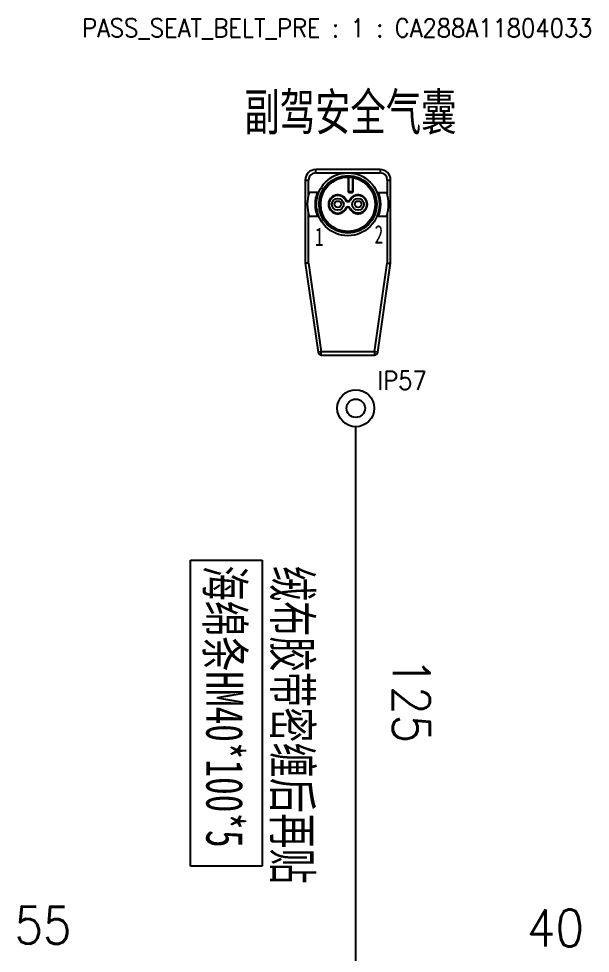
# Model space of a CAD drawing. Header units: inches. Extents: x 47316 to 59086, y 3141 to 11743.
# Drawn here: x 53680.5 to 53757.7, y 8627.2 to 8753.5 of the extents above; entities that cross this region are included whole.
import ezdxf

# ---------------------------------------------------------------- set-up
doc = ezdxf.new("R2010")
doc.units = ezdxf.units.IN
doc.header["$MEASUREMENT"] = 0
doc.layers.add('___SHELL', color=7, linetype='Continuous')
doc.styles.add('MtX_FangSong_GB2312', font='')
doc.styles.get("Standard").update_dxf_attribs({"font": ''})
doc.styles.get('MtX_FangSong_GB2312').set_extended_font_data('FangSong_GB2312')
doc.styles.get('Standard').set_extended_font_data('SimSun')
doc.linetypes.add('_VH_FOAM_COVERING_2', pattern='A,0.0001,[31,VeSys.shx,S=0.1,R=0,X=0,Y=0],-0.4,[31,VeSys.shx,S=0.1,R=180,X=0,Y=0],-0.0001', length=0.4002)
doc.linetypes.add('_VH_FULL_TAPE', pattern='A,0.0001,[30,VeSys.shx,S=0.1,R=0,X=0,Y=0],-0.8,[30,VeSys.shx,S=0.1,R=180,X=0,Y=0],-0.0001', length=0.8002)
doc.linetypes.add('_VH_OTCON', pattern='A,0.0001,[7,VeSys.shx,S=0.1,R=0,X=0,Y=0],-0.4,[7,VeSys.shx,S=0.1,R=0,X=0,Y=0],-0.4,["X",Standard,S=1,R=0,X=-0.5,Y=-0.5],-0.0001,[7,VeSys.shx,S=0.1,R=0,X=0,Y=0],-0.4', length=1.2002)

msp = doc.modelspace()

# ---------------------------------------------------------------- linework, layer by layer
at = {"color": 0, "linetype": '_VH_FOAM_COVERING_2', "lineweight": -2, "ltscale": 5}
msp.add_line((53726, 8625.7), (53726, 8698.36), dxfattribs=at)
at = {"color": 1}
for p, q in [((53703.67, 8680.32), (53713.35, 8680.32)), ((53703.67, 8638.97), (53703.67, 8680.32)), ((53713.35, 8680.32), (53713.35, 8638.97)), ((53713.35, 8638.97), (53703.67, 8638.97))]:
    msp.add_line(p, q, dxfattribs=at)
at = {"color": 0, "linetype": 'Continuous', "lineweight": -2}
for radius in [2.5, 1.25]:
    msp.add_circle((53726, 8700.86), radius, dxfattribs=at)
at = {"layer": '___SHELL', "color": 0, "linetype": 'Continuous', "lineweight": -2}
for p, q in [((53720.6, 8732.68), (53720.6, 8733.12)), ((53729.28, 8733.12), (53720.6, 8733.12)), ((53720.6, 8732.68), (53729.28, 8732.68)), ((53724.98, 8732.1), (53724.98, 8730.11)), ((53725.07, 8730.02), (53725.07, 8732.1)), ((53729.28, 8733.12), (53729.28, 8732.68)), ((53719.18, 8731.7), (53719.18, 8720.45)), ((53719.18, 8731.7), (53719.63, 8731.7)), ((53719.63, 8729.75), (53719.63, 8731.7)), ((53725.56, 8732.05), (53725.56, 8730.02)), ((53725.65, 8730.11), (53725.65, 8732.03)), ((53730.26, 8731.7), (53730.26, 8729.75)), ((53730.26, 8731.7), (53730.7, 8731.7)), ((53730.7, 8720.45), (53730.7, 8731.7)), ((53721, 8730.02), (53719.68, 8730.02)), ((53725.65, 8730.11), (53724.98, 8730.11)), ((53725.07, 8730.02), (53725.56, 8730.02)), ((53728.88, 8730.02), (53730.2, 8730.02)), ((53724.6, 8728.99), (53724.68, 8729.04)), ((53725.2, 8729.04), (53725.28, 8728.99)), ((53719.63, 8720.48), (53719.63, 8727.09)), ((53724.6, 8727.86), (53724.68, 8727.81)), ((53725.2, 8727.81), (53725.28, 8727.86)), ((53730.26, 8727.09), (53730.26, 8720.48)), ((53719.68, 8726.83), (53721, 8726.83)), ((53728.88, 8726.83), (53730.2, 8726.83)), ((53719.63, 8720.48), (53719.18, 8720.45)), ((53719.18, 8720.45), (53720.9, 8708.43)), ((53719.63, 8720.48), (53721.34, 8708.49)), ((53728.54, 8708.49), (53730.26, 8720.48)), ((53728.98, 8708.43), (53730.7, 8720.45)), ((53730.26, 8720.48), (53730.7, 8720.45)), ((53721.34, 8708.49), (53720.9, 8708.43)), ((53728.54, 8708.49), (53721.34, 8708.49)), ((53721.34, 8708.05), (53721.34, 8708.49)), ((53728.98, 8708.43), (53728.54, 8708.49)), ((53728.54, 8708.49), (53728.54, 8708.05)), ((53721.34, 8708.05), (53728.54, 8708.05))]:
    msp.add_line(p, q, dxfattribs=at)
for centre, radius in [((53724.94, 8728.42), 4.25), ((53724.94, 8728.42), 3.9), ((53724.94, 8728.42), 3.76), ((53724.94, 8728.42), 3.68), ((53723.57, 8728.42), 0.797), ((53723.57, 8728.42), 0.443), ((53726.31, 8728.42), 0.797), ((53726.31, 8728.42), 0.443)]:
    msp.add_circle(centre, radius, dxfattribs=at)
for centre, radius, start, end in [((53720.6, 8731.7), 1.42, 90, 180), ((53720.6, 8731.7), 0.974, 90, 180), ((53729.28, 8731.7), 1.42, 0, 90), ((53729.28, 8731.7), 0.974, 0, 90), ((53724.94, 8728.42), 5.49, 163.1227, 196.8773), ((53724.94, 8728.42), 4.43, 158.8998, 201.1002), ((53723.57, 8728.42), 1.27, 28.8713, 331.1287), ((53723.57, 8728.42), 1.18, 28.8713, 331.1287), ((53725.07, 8730.11), 0.0886, 180, 270), ((53726.31, 8728.42), 1.27, 208.8713, 151.1287), ((53725.56, 8730.11), 0.0886, 270, 360), ((53724.94, 8728.42), 4.43, 338.8998, 21.1002), ((53724.94, 8728.42), 5.49, 343.1227, 16.8773), ((53724.94, 8729.18), 0.39, 208.8713, 331.1287), ((53724.94, 8729.18), 0.301, 208.8713, 331.1287), ((53724.94, 8727.67), 0.39, 28.8713, 151.1287), ((53724.94, 8727.67), 0.301, 28.8713, 151.1287), ((53721.34, 8708.49), 0.443, 188.1301, 270), ((53728.54, 8708.49), 0.443, 270, 351.8699)]:
    msp.add_arc(centre, radius, start, end, dxfattribs=at)
for points, knots in [([(53727.49, 8728.42), (53727.49, 8728.49), (53727.48, 8728.62), (53727.42, 8728.87), (53727.26, 8729.16), (53726.97, 8729.43), (53726.61, 8729.59), (53726.22, 8729.62), (53725.84, 8729.53), (53725.51, 8729.31), (53725.34, 8729.11), (53725.28, 8728.99)], [0, 0, 0, 0, 0.062667, 0.125373, 0.25032, 0.375265, 0.500211, 0.625157, 0.750104, 0.875041, 1, 1, 1, 1]), ([(53725.28, 8727.86), (53725.34, 8727.74), (53725.51, 8727.54), (53725.84, 8727.32), (53726.22, 8727.23), (53726.61, 8727.26), (53726.97, 8727.42), (53727.26, 8727.69), (53727.42, 8727.98), (53727.48, 8728.23), (53727.49, 8728.36), (53727.49, 8728.42)], [0, 0, 0, 0, 0.124959, 0.249896, 0.374843, 0.499789, 0.624735, 0.749681, 0.874627, 0.937333, 1, 1, 1, 1])]:
    msp.add_open_spline(points, degree=3, knots=knots, dxfattribs=at)

# ---------------------------------------------------------------- texts
at = {"color": 0, "lineweight": -2, "width": 0.7}
msp.add_text('副驾安全气囊', height=5, rotation=360, dxfattribs=at).set_placement((53710.96, 8738.4))
at = {"color": 0, "lineweight": -2, "style": 'MtX_FangSong_GB2312', "width": 0.7}
for s, p in [('海绵条HM40*100*5', (53705.81, 8679.62)), ('绒布胶带密缠后再贴', (53714.95, 8679.57))]:
    msp.add_text(s, height=5, rotation=270, dxfattribs=at).set_placement(p)
at = {"color": 42, "linetype": 'Continuous', "lineweight": 15, "insert": (53689.02, 8753.5), "char_height": 2.5, "width": 81.3214, "attachment_point": 1}
msp.add_mtext('\\Fromans.shx;\\W0.9000000000;\\T1.0000000000;\\o\\lPASS_SEAT_BELT_PRE : 1 : CA288A11804033', dxfattribs=at)
at = {"color": 21, "linetype": 'Continuous', "lineweight": 15, "insert": (53728.93, 8705.86), "char_height": 2.5, "width": 7.3929, "attachment_point": 1}
msp.add_mtext('\\Fromans.shx;\\W0.9000000000;\\T1.0000000000;\\o\\lIP57', dxfattribs=at)
at = {"color": 7, "linetype": '_VH_FOAM_COVERING_2', "lineweight": 18, "ltscale": 5, "insert": (53736, 8667.17), "char_height": 5, "width": 12.8571, "attachment_point": 1, "rotation": 270}
msp.add_mtext('\\Fromans.shx;\\W0.9000000000;\\T1.0000000000;\\o\\l125', dxfattribs=at)
at = {"color": 7, "linetype": '_VH_OTCON', "lineweight": 18, "ltscale": 5, "insert": (53679.92, 8633.52), "char_height": 5, "width": 8.5714, "attachment_point": 1, "rotation": 359.6063}
msp.add_mtext('\\Fromans.shx;\\W0.9000000000;\\T1.0000000000;\\o\\l55', dxfattribs=at)
at = {"color": 7, "linetype": '_VH_FULL_TAPE', "lineweight": 18, "ltscale": 5, "insert": (53749.12, 8633.14), "char_height": 5, "width": 8.5714, "attachment_point": 1, "rotation": 359.8474}
msp.add_mtext('\\Fromans.shx;\\W0.9000000000;\\T1.0000000000;\\o\\l40', dxfattribs=at)
at = {"layer": '___SHELL', "color": 0, "lineweight": -2, "width": 0.7}
for s, p in [('1', (53720.47, 8722.78)), ('2', (53728.53, 8723.11))]:
    msp.add_text(s, height=2.5, dxfattribs=at).set_placement(p)

doc.saveas('drawing.dxf')
